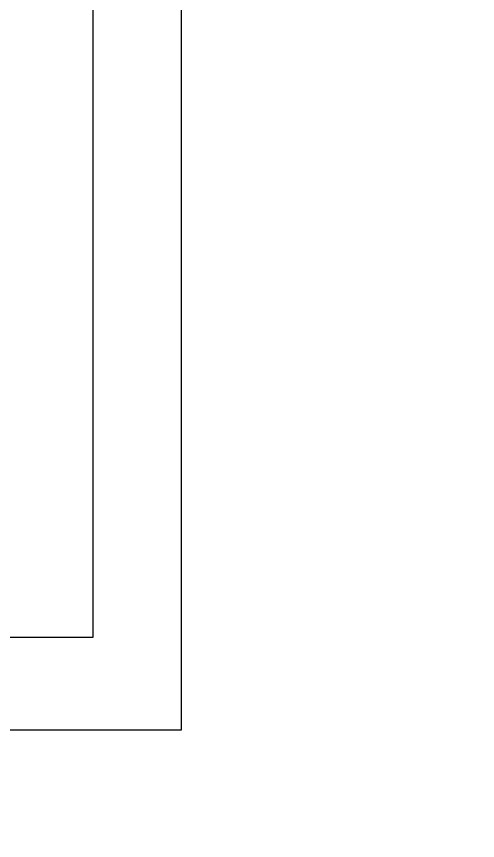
# Model space of a CAD drawing. Header units: millimetres. Extents: x 7018 to 13530, y 4187 to 5692.
# Drawn here: x 11645.5 to 11666.62, y 4946.81 to 4984.57 of the extents above; entities that cross this region are included whole.
import ezdxf

# ---------------------------------------------------------------- set-up
doc = ezdxf.new("R2010")
doc.units = ezdxf.units.MM
doc.layers.add('绘图', color=7, linetype='Continuous')

msp = doc.modelspace()

# ---------------------------------------------------------------- linework, layer by layer
for p, q in [((11649.021, 4956.132), (11649.021, 5242.873)), ((11239.765, 4956.132), (11649.021, 4956.132))]:
    msp.add_line(p, q)
msp.add_lwpolyline([(11653.059, 4951.873), (11653.059, 5248.873), (11233.059, 5248.873), (11233.059, 4951.873)], close=True)
at = {"layer": '绘图', "lineweight": 13, "ltscale": 0.2}
for centre, radius, start, end in [((11323.851, 4624.639), 437.429, 88.5439, 88.5439), ((11323.871, 4624.747), 434.829, 88.05782, 88.05782), ((11345.593, 4624.747), 434.829, 88.05782, 88.05782)]:
    msp.add_arc(centre, radius, start, end, dxfattribs=at)

doc.saveas('drawing.dxf')
